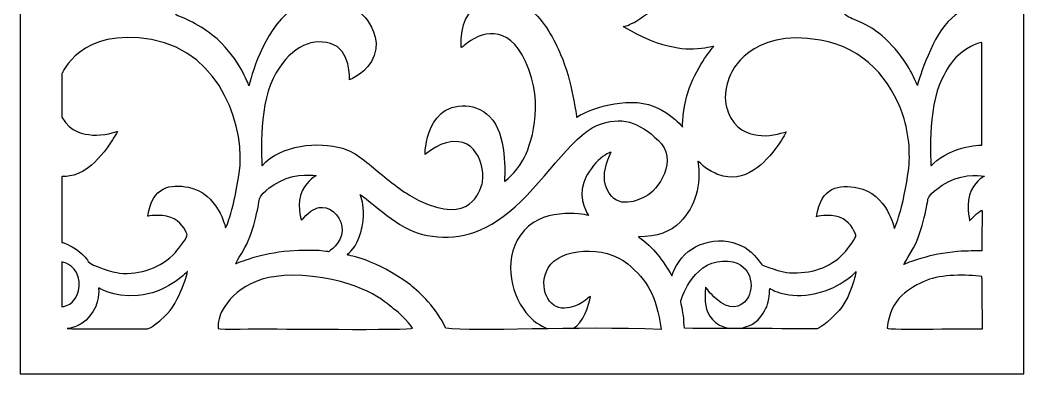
# Model space of a CAD drawing. Header units: centimetres. Extents: x 20 to 27, y -9 to 9.
# Drawn here: x 20 to 27, y -9 to -6.53 of the extents above; entities that cross this region are included whole.
import ezdxf

# ---------------------------------------------------------------- set-up
doc = ezdxf.new("R2010")
doc.units = ezdxf.units.CM
doc.header["$MEASUREMENT"] = 0
doc.layers.add('layer 1', color=7, linetype='Continuous')

msp = doc.modelspace()

# ---------------------------------------------------------------- linework, layer by layer
at = {"layer": 'layer 1', "color": 250, "lineweight": 30}
for points, knots in [([(20.00454, 9.00069), (20.00454, 9.00069), (26.99976, 9.00069), (26.99976, 9.00069), (26.99976, 9.00069), (26.99976, 9.00069), (26.99976, -9.00021), (26.99976, -9.00021), (26.99976, -9.00021), (26.99976, -9.00021), (20.00454, -9.00021), (20.00454, -9.00021), (20.00454, -9.00021), (20.00454, -9.00021), (20.00454, 9.00069), (20.00454, 9.00069)], [0, 0, 0, 0, 0.2, 0.2, 0.2, 0.2, 0.4, 0.4, 0.4, 0.4, 0.6, 0.6, 0.6, 0.6, 1, 1, 1, 1]), ([(23.06023, -5.80821), (23.06023, -5.80821), (22.98444, -5.88109), (22.91107, -5.88663), (22.91107, -5.88663), (22.83771, -5.89218), (22.79747, -5.8314), (22.79747, -5.8314), (22.79747, -5.8314), (22.76464, -5.78791), (22.7516, -5.75508), (22.74666, -5.72298), (22.74666, -5.72298), (22.74451, -5.70898), (22.83066, -5.78536), (22.89617, -5.7087), (22.89617, -5.7087), (22.91612, -5.68534), (22.93255, -5.62963), (22.91936, -5.59294), (22.91936, -5.59294), (22.90809, -5.56157), (22.86902, -5.54693), (22.86016, -5.54699), (22.86016, -5.54699), (22.84741, -5.54706), (22.81283, -5.5334), (22.77349, -5.54755), (22.77349, -5.54755), (22.75485, -5.55425), (22.73948, -5.57071), (22.71931, -5.58342), (22.71931, -5.58342), (22.64724, -5.62881), (22.56917, -5.70623), (22.55529, -5.83289), (22.55529, -5.83289), (22.55529, -5.83289), (22.55391, -5.86112), (22.54979, -5.93689), (22.54979, -5.93689), (22.54682, -5.99134), (22.56164, -6.06573), (22.55263, -6.14972), (22.55263, -6.14972), (22.5491, -6.18258), (22.53493, -6.21817), (22.52512, -6.25271), (22.52512, -6.25271), (22.49026, -6.37555), (22.36255, -6.47183), (22.36255, -6.47183), (22.36255, -6.47183), (22.36255, -6.47183), (22.37783, -6.48091), (22.40885, -6.51621), (22.40885, -6.51621), (22.43988, -6.55151), (22.51439, -6.65786), (22.47308, -6.78014), (22.47308, -6.78014), (22.43177, -6.90242), (22.29942, -6.95009), (22.29942, -6.95009), (22.29942, -6.95009), (22.29942, -6.95009), (22.31227, -6.73612), (22.16731, -6.6965), (22.16731, -6.6965), (22.02234, -6.65688), (21.87371, -6.73216), (21.76728, -6.94217), (21.76728, -6.94217), (21.66086, -7.15217), (21.6906, -7.54907), (21.6906, -7.54907), (21.6906, -7.54907), (21.82329, -7.40178), (22.08242, -7.37888), (22.25072, -7.42735), (22.25072, -7.42735), (22.3484, -7.4555), (22.43549, -7.53744), (22.5125, -7.60178), (22.5125, -7.60178), (22.60223, -7.67674), (22.69794, -7.7491), (22.78371, -7.791), (22.78371, -7.791), (23.1456, -7.96779), (23.20985, -7.72196), (23.22361, -7.67642), (23.22361, -7.67642), (23.22973, -7.65614), (23.23453, -7.59685), (23.21787, -7.53784), (23.21787, -7.53784), (23.19712, -7.46433), (23.14625, -7.39032), (23.06019, -7.38175), (23.06019, -7.38175), (22.93411, -7.3692), (22.85051, -7.45862), (22.82839, -7.4702), (22.82839, -7.4702), (22.82424, -7.47237), (22.82764, -7.44286), (22.82799, -7.43848), (22.82799, -7.43848), (22.83279, -7.37829), (22.86099, -7.25309), (22.93656, -7.18729), (22.93656, -7.18729), (23.02185, -7.11303), (23.19253, -7.09852), (23.29805, -7.23202), (23.29805, -7.23202), (23.40357, -7.36551), (23.37937, -7.6589), (23.37937, -7.6589), (23.37937, -7.6589), (23.37937, -7.6589), (23.45679, -7.60637), (23.50866, -7.51077), (23.50866, -7.51077), (23.56053, -7.41516), (23.668, -7.12824), (23.52727, -6.82276), (23.52727, -6.82276), (23.40373, -6.55459), (23.21195, -6.61375), (23.0995, -6.7108), (23.0995, -6.7108), (23.07327, -6.73343), (23.0776, -6.73772), (23.07925, -6.66309), (23.07925, -6.66309), (23.08254, -6.51422), (23.17042, -6.44864), (23.17042, -6.44864), (23.17042, -6.44864), (23.17042, -6.44864), (23.12747, -6.44589), (23.05853, -6.412), (23.05853, -6.412), (22.9896, -6.37811), (22.8983, -6.27429), (22.90997, -6.16348), (22.90997, -6.16348), (22.92164, -6.05266), (23.0019, -5.98498), (23.05995, -5.99984), (23.05995, -5.99984), (23.11801, -6.01469), (23.14167, -6.08888), (23.14167, -6.08888), (23.14167, -6.08888), (23.11424, -6.08645), (23.09001, -6.09013), (23.07184, -6.10201), (23.07184, -6.10201), (23.03037, -6.12911), (23.02431, -6.18808), (23.07625, -6.24174), (23.07625, -6.24174), (23.12032, -6.28727), (23.20414, -6.2948), (23.25631, -6.27104), (23.25631, -6.27104), (23.29426, -6.25375), (23.31348, -6.21414), (23.32251, -6.15451), (23.32251, -6.15451), (23.33551, -6.06874), (23.31305, -5.79129), (23.31305, -5.79129), (23.31305, -5.79129), (23.30439, -5.53815), (23.2822, -5.29219), (23.52949, -5.09995), (23.52949, -5.09995), (23.80473, -4.88598), (24.32831, -4.9758), (24.37113, -4.98372), (24.37113, -4.98372), (24.41394, -4.99165), (24.38825, -5.04844), (24.31118, -4.84372), (24.31118, -4.84372), (24.23412, -4.639), (24.34613, -4.57706), (24.29108, -4.61717), (24.29108, -4.61717), (24.23604, -4.65729), (24.16724, -4.66026), (24.09019, -4.64986), (24.09019, -4.64986), (24.01313, -4.63946), (23.92055, -4.52945), (23.92055, -4.52945), (23.92055, -4.52945), (23.92055, -4.52945), (24.09954, -4.51247), (24.23209, -4.40598), (24.23209, -4.40598), (24.37057, -4.29472), (24.43529, -4.13022), (24.45118, -3.98268), (24.45118, -3.98268), (24.4842, -3.67602), (24.34989, -3.48108), (24.20898, -3.37173), (24.20898, -3.37173), (24.06807, -3.26238), (23.72933, -3.26718), (23.66027, -3.43252), (23.66027, -3.43252), (23.59121, -3.59785), (23.70021, -3.69909), (23.79833, -3.69414), (23.79833, -3.69414), (23.89646, -3.68918), (23.96524, -3.60106), (23.96157, -3.61591), (23.96157, -3.61591), (23.9579, -3.63077), (23.89829, -3.82186), (23.81117, -3.85553), (23.81117, -3.85553), (23.72405, -3.88919), (23.61534, -3.8553), (23.50276, -3.71546), (23.50276, -3.71546), (23.39017, -3.57562), (23.34902, -3.32554), (23.50315, -3.15234), (23.50315, -3.15234), (23.65727, -2.97914), (23.96354, -3.05645), (23.96354, -3.05645), (23.96354, -3.05645), (23.96354, -3.05645), (23.88647, -2.96676), (23.93251, -2.82195), (23.93251, -2.82195), (23.97856, -2.67714), (24.12168, -2.60798), (24.12168, -2.60798), (24.12168, -2.60798), (24.12168, -2.60798), (24.04662, -2.66309), (24.08565, -2.8414), (24.08565, -2.8414), (24.12468, -3.01971), (24.29171, -2.95311), (24.36434, -2.91984), (24.36434, -2.91984), (24.43698, -2.88657), (24.61212, -2.67366), (24.45676, -2.53366), (24.45676, -2.53366), (24.3014, -2.39365), (24.19577, -2.36853), (24.02403, -2.42559), (24.02403, -2.42559), (23.85229, -2.48264), (23.63592, -2.84536), (23.41389, -3.02763), (23.41389, -3.02763), (23.19186, -3.2099), (22.99919, -3.22575), (22.80835, -3.18415), (22.80835, -3.18415), (22.6507, -3.14978), (22.44547, -2.95485), (22.38801, -2.91476), (22.38801, -2.91476), (22.37592, -2.90632), (22.37417, -2.90378), (22.37657, -2.91211), (22.37657, -2.91211), (22.3884, -2.95329), (22.40522, -2.98709), (22.39511, -3.0888), (22.39511, -3.0888), (22.39128, -3.12739), (22.38093, -3.16633), (22.3681, -3.20255), (22.3681, -3.20255), (22.33352, -3.30021), (22.27562, -3.3245), (22.28572, -3.32743), (22.28572, -3.32743), (22.29757, -3.33086), (22.47911, -3.35404), (22.72497, -3.53576), (22.72497, -3.53576), (22.94859, -3.72519), (23.00342, -3.89456), (23.04528, -4.07139), (23.04528, -4.07139), (23.05162, -4.09816), (23.05667, -4.16882), (23.06025, -4.2133), (23.06025, -4.2133), (23.0616, -4.23004), (23.05933, -4.24361), (23.06199, -4.24886), (23.06199, -4.24886), (23.13278, -4.38824), (23.21976, -4.47884), (23.31917, -4.52638), (23.31917, -4.52638), (23.39208, -4.56123), (23.49926, -4.58772), (23.56792, -4.53126), (23.56792, -4.53126), (23.63581, -4.47546), (23.66553, -4.37094), (23.6491, -4.28367), (23.6491, -4.28367), (23.64216, -4.24683), (23.62912, -4.20956), (23.60569, -4.18712), (23.60569, -4.18712), (23.50858, -4.09413), (23.37154, -4.20837), (23.35638, -4.22062), (23.35638, -4.22062), (23.34921, -4.2264), (23.34439, -4.21647), (23.33829, -4.19481), (23.33829, -4.19481), (23.33274, -4.17508), (23.32245, -4.14594), (23.32371, -4.10455), (23.32371, -4.10455), (23.33007, -3.89564), (23.52714, -3.84969), (23.60422, -3.85114), (23.60422, -3.85114), (23.82093, -3.85522), (23.96171, -4.04511), (23.91284, -4.27627), (23.91284, -4.27627), (23.87642, -4.44855), (23.80682, -4.55074), (23.73257, -4.62095), (23.73257, -4.62095), (23.65831, -4.69117), (23.57465, -4.73618), (23.45827, -4.73685), (23.45827, -4.73685), (23.36389, -4.73739), (23.28998, -4.71158), (23.22981, -4.68687), (23.22981, -4.68687), (23.07299, -4.62247), (23.02007, -4.51394), (23.02007, -4.51394), (23.02007, -4.51394), (23.02007, -4.51394), (22.96539, -4.70437), (22.85933, -4.8969), (22.85933, -4.8969), (22.7597, -5.07775), (22.64086, -5.24453), (22.51817, -5.32816), (22.51817, -5.32816), (22.45643, -5.37024), (22.39316, -5.40684), (22.33578, -5.42248), (22.33578, -5.42248), (22.20953, -5.45689), (22.11174, -5.43167), (22.1212, -5.43575), (22.1212, -5.43575), (22.12674, -5.43814), (22.1899, -5.48048), (22.25566, -5.53773), (22.25566, -5.53773), (22.35327, -5.6227), (22.4644, -5.73297), (22.4644, -5.73297), (22.4644, -5.73297), (22.4709, -5.59943), (22.55113, -5.45074), (22.66341, -5.3955), (22.66341, -5.3955), (22.80256, -5.32705), (22.95862, -5.40711), (23.03474, -5.4587), (23.03474, -5.4587), (23.1468, -5.53465), (23.15492, -5.69791), (23.06029, -5.80814)], [0, 0, 0, 0, 0.01, 0.01, 0.01, 0.01, 0.02, 0.02, 0.02, 0.02, 0.03, 0.03, 0.03, 0.03, 0.04, 0.04, 0.04, 0.04, 0.05, 0.05, 0.05, 0.05, 0.06, 0.06, 0.06, 0.06, 0.07, 0.07, 0.07, 0.07, 0.08, 0.08, 0.08, 0.08, 0.09, 0.09, 0.09, 0.09, 0.1, 0.1, 0.1, 0.1, 0.11, 0.11, 0.11, 0.11, 0.12, 0.12, 0.12, 0.12, 0.13, 0.13, 0.13, 0.13, 0.14, 0.14, 0.14, 0.14, 0.15, 0.15, 0.15, 0.15, 0.16, 0.16, 0.16, 0.16, 0.17, 0.17, 0.17, 0.17, 0.18, 0.18, 0.18, 0.18, 0.19, 0.19, 0.19, 0.19, 0.2, 0.2, 0.2, 0.2, 0.21, 0.21, 0.21, 0.21, 0.22, 0.22, 0.22, 0.22, 0.23, 0.23, 0.23, 0.23, 0.24, 0.24, 0.24, 0.24, 0.25, 0.25, 0.25, 0.25, 0.26, 0.26, 0.26, 0.26, 0.27, 0.27, 0.27, 0.27, 0.28, 0.28, 0.28, 0.28, 0.29, 0.29, 0.29, 0.29, 0.3, 0.3, 0.3, 0.3, 0.31, 0.31, 0.31, 0.31, 0.32, 0.32, 0.32, 0.32, 0.33, 0.33, 0.33, 0.33, 0.34, 0.34, 0.34, 0.34, 0.35, 0.35, 0.35, 0.35, 0.36, 0.36, 0.36, 0.36, 0.37, 0.37, 0.37, 0.37, 0.38, 0.38, 0.38, 0.38, 0.39, 0.39, 0.39, 0.39, 0.4, 0.4, 0.4, 0.4, 0.41, 0.41, 0.41, 0.41, 0.42, 0.42, 0.42, 0.42, 0.43, 0.43, 0.43, 0.43, 0.44, 0.44, 0.44, 0.44, 0.45, 0.45, 0.45, 0.45, 0.46, 0.46, 0.46, 0.46, 0.47, 0.47, 0.47, 0.47, 0.48, 0.48, 0.48, 0.48, 0.49, 0.49, 0.49, 0.49, 0.5, 0.5, 0.5, 0.5, 0.51, 0.51, 0.51, 0.51, 0.52, 0.52, 0.52, 0.52, 0.53, 0.53, 0.53, 0.53, 0.54, 0.54, 0.54, 0.54, 0.55, 0.55, 0.55, 0.55, 0.56, 0.56, 0.56, 0.56, 0.57, 0.57, 0.57, 0.57, 0.58, 0.58, 0.58, 0.58, 0.59, 0.59, 0.59, 0.59, 0.6, 0.6, 0.6, 0.6, 0.61, 0.61, 0.61, 0.61, 0.62, 0.62, 0.62, 0.62, 0.63, 0.63, 0.63, 0.63, 0.64, 0.64, 0.64, 0.64, 0.65, 0.65, 0.65, 0.65, 0.66, 0.66, 0.66, 0.66, 0.67, 0.67, 0.67, 0.67, 0.68, 0.68, 0.68, 0.68, 0.69, 0.69, 0.69, 0.69, 0.7, 0.7, 0.7, 0.7, 0.71, 0.71, 0.71, 0.71, 0.72, 0.72, 0.72, 0.72, 0.73, 0.73, 0.73, 0.73, 0.74, 0.74, 0.74, 0.74, 0.75, 0.75, 0.75, 0.75, 0.76, 0.76, 0.76, 0.76, 0.77, 0.77, 0.77, 0.77, 0.78, 0.78, 0.78, 0.78, 0.79, 0.79, 0.79, 0.79, 0.8, 0.8, 0.8, 0.8, 0.81, 0.81, 0.81, 0.81, 0.82, 0.82, 0.82, 0.82, 0.83, 0.83, 0.83, 0.83, 0.84, 0.84, 0.84, 0.84, 0.85, 0.85, 0.85, 0.85, 0.86, 0.86, 0.86, 0.86, 0.87, 0.87, 0.87, 0.87, 0.88, 0.88, 0.88, 0.88, 0.89, 0.89, 0.89, 0.89, 0.9, 0.9, 0.9, 0.9, 0.91, 0.91, 0.91, 0.91, 0.92, 0.92, 0.92, 0.92, 0.93, 0.93, 0.93, 0.93, 0.94, 0.94, 0.94, 0.94, 0.95, 0.95, 0.95, 0.95, 0.96, 0.96, 0.96, 0.96, 0.97, 0.97, 0.97, 0.97, 0.98, 0.98, 0.98, 0.98, 1, 1, 1, 1]), ([(23.31944, -6.39549), (23.31477, -6.39734), (23.38346, -6.33849), (23.42389, -6.26645), (23.42389, -6.26645), (23.46432, -6.19441), (23.49873, -6.1005), (23.50973, -5.99238), (23.50973, -5.99238), (23.54062, -6.02173), (23.66212, -6.16024), (23.87069, -6.17378), (23.87069, -6.17378), (24.07926, -6.18731), (24.19863, -6.09892), (24.23825, -6.05852), (24.23825, -6.05852), (24.27787, -6.01812), (24.32606, -5.95297), (24.31821, -5.86909), (24.31821, -5.86909), (24.31562, -5.84147), (24.30807, -5.79402), (24.28272, -5.75534), (24.28272, -5.75534), (24.22802, -5.67188), (24.12804, -5.59286), (24.12903, -5.60011), (24.12903, -5.60011), (24.13506, -5.6442), (24.13393, -5.7404), (24.1089, -5.80297), (24.1089, -5.80297), (24.07978, -5.87576), (24.02775, -5.91501), (23.96575, -5.92908), (23.96575, -5.92908), (23.93328, -5.93645), (23.89852, -5.93499), (23.86193, -5.93194), (23.86193, -5.93194), (23.5354, -5.86715), (23.60641, -5.55358), (23.65551, -5.4602), (23.65551, -5.4602), (23.72431, -5.32937), (23.81315, -5.21821), (24.02909, -5.16143), (24.02909, -5.16143), (24.25563, -5.10538), (24.60671, -5.21194), (24.75749, -5.30466), (24.75749, -5.30466), (24.88801, -5.38493), (25.08925, -5.48478), (25.11792, -5.83468), (25.11792, -5.83468), (25.11792, -5.83468), (25.1434, -6.06947), (24.99236, -6.23721), (24.99236, -6.23721), (24.84131, -6.40496), (24.69545, -6.40694), (24.69545, -6.40694), (24.69545, -6.40694), (24.69545, -6.40694), (24.79334, -6.29315), (24.78352, -6.15417), (24.78352, -6.15417), (24.77369, -6.01519), (24.7393, -5.98124), (24.7393, -5.98124), (24.7393, -5.98124), (24.7393, -5.98124), (24.67922, -6.22482), (24.47646, -6.40459), (24.47646, -6.40459), (24.27369, -6.58437), (24.20743, -6.57858), (24.20743, -6.57858), (24.20743, -6.57858), (24.20743, -6.57858), (24.37162, -6.67988), (24.48258, -6.70618), (24.48258, -6.70618), (24.59354, -6.73248), (24.6493, -6.74348), (24.72552, -6.73525), (24.72552, -6.73525), (24.80174, -6.72702), (24.83821, -6.71702), (24.83821, -6.71702), (24.83821, -6.71702), (24.83821, -6.71702), (24.72488, -6.84824), (24.66982, -7.00482), (24.66982, -7.00482), (24.61477, -7.1614), (24.62099, -7.28074), (24.62099, -7.28074), (24.62099, -7.28074), (24.62099, -7.28074), (24.49237, -7.10764), (24.26558, -7.10764), (24.26558, -7.10764), (24.0388, -7.10764), (23.883, -7.21161), (23.883, -7.21161), (23.883, -7.21161), (23.883, -7.21161), (23.85165, -6.96195), (23.77144, -6.77347), (23.77144, -6.77347), (23.73071, -6.67776), (23.65645, -6.53363), (23.55514, -6.45827), (23.55514, -6.45827), (23.45212, -6.38165), (23.32174, -6.39458), (23.31944, -6.39549)], [0, 0, 0, 0, 0.0322581, 0.0322581, 0.0322581, 0.0322581, 0.0645161, 0.0645161, 0.0645161, 0.0645161, 0.0967742, 0.0967742, 0.0967742, 0.0967742, 0.1290323, 0.1290323, 0.1290323, 0.1290323, 0.1612903, 0.1612903, 0.1612903, 0.1612903, 0.1935484, 0.1935484, 0.1935484, 0.1935484, 0.2258065, 0.2258065, 0.2258065, 0.2258065, 0.2580645, 0.2580645, 0.2580645, 0.2580645, 0.2903226, 0.2903226, 0.2903226, 0.2903226, 0.3225806, 0.3225806, 0.3225806, 0.3225806, 0.3548387, 0.3548387, 0.3548387, 0.3548387, 0.3870968, 0.3870968, 0.3870968, 0.3870968, 0.4193548, 0.4193548, 0.4193548, 0.4193548, 0.4516129, 0.4516129, 0.4516129, 0.4516129, 0.483871, 0.483871, 0.483871, 0.483871, 0.516129, 0.516129, 0.516129, 0.516129, 0.5483871, 0.5483871, 0.5483871, 0.5483871, 0.5806452, 0.5806452, 0.5806452, 0.5806452, 0.6129032, 0.6129032, 0.6129032, 0.6129032, 0.6451613, 0.6451613, 0.6451613, 0.6451613, 0.6774194, 0.6774194, 0.6774194, 0.6774194, 0.7096774, 0.7096774, 0.7096774, 0.7096774, 0.7419355, 0.7419355, 0.7419355, 0.7419355, 0.7741935, 0.7741935, 0.7741935, 0.7741935, 0.8064516, 0.8064516, 0.8064516, 0.8064516, 0.8387097, 0.8387097, 0.8387097, 0.8387097, 0.8709677, 0.8709677, 0.8709677, 0.8709677, 0.9032258, 0.9032258, 0.9032258, 0.9032258, 0.9354839, 0.9354839, 0.9354839, 0.9354839, 1, 1, 1, 1]), ([(25.91242, -6.38405), (25.91242, -6.38405), (25.94523, -6.33508), (25.96145, -6.27915), (25.96145, -6.27915), (25.99964, -6.14746), (25.89163, -6.01388), (25.76666, -6.03241), (25.76666, -6.03241), (25.62637, -6.05322), (25.58909, -6.20113), (25.63999, -6.32048), (25.63999, -6.32048), (25.66962, -6.38994), (25.72201, -6.47176), (25.75828, -6.50016), (25.75828, -6.50016), (25.80615, -6.53763), (25.90585, -6.54366), (26.03579, -6.6658), (26.03579, -6.6658), (26.09578, -6.72219), (26.15411, -6.79391), (26.19987, -6.87112), (26.19987, -6.87112), (26.22264, -6.90955), (26.23994, -6.95086), (26.25745, -6.98931), (26.25745, -6.98931), (26.25745, -6.98931), (26.34355, -6.67721), (26.47269, -6.54464), (26.47269, -6.54464), (26.60184, -6.41206), (26.70769, -6.3892), (26.70769, -6.3892), (26.70769, -6.3892), (26.70769, -6.3892), (26.71128, -5.65344), (26.71128, -5.65344), (26.71128, -5.65344), (26.62949, -5.62693), (26.40655, -5.55336), (26.32957, -5.73743), (26.32957, -5.73743), (26.31965, -5.76115), (26.31564, -5.793), (26.31391, -5.83374), (26.31391, -5.83374), (26.31391, -5.83374), (26.30466, -5.9433), (26.35756, -6.00154), (26.35756, -6.00154), (26.39145, -6.03884), (26.45716, -6.06442), (26.502, -6.02745), (26.502, -6.02745), (26.54125, -5.99509), (26.53867, -5.96375), (26.54407, -5.99689), (26.54407, -5.99689), (26.54806, -6.02138), (26.55132, -6.07029), (26.54439, -6.11386), (26.54439, -6.11386), (26.53464, -6.17514), (26.43827, -6.29125), (26.30365, -6.24329), (26.30365, -6.24329), (26.16902, -6.19533), (26.1259, -6.10116), (26.10712, -6.07887), (26.10712, -6.07887), (26.10712, -6.07887), (26.14628, -6.22698), (26.04198, -6.32854), (26.04198, -6.32854), (25.97288, -6.38242), (25.91242, -6.38405), (25.91242, -6.38405)], [0, 0, 0, 0, 0.047619, 0.047619, 0.047619, 0.047619, 0.0952381, 0.0952381, 0.0952381, 0.0952381, 0.1428571, 0.1428571, 0.1428571, 0.1428571, 0.1904762, 0.1904762, 0.1904762, 0.1904762, 0.2380952, 0.2380952, 0.2380952, 0.2380952, 0.2857143, 0.2857143, 0.2857143, 0.2857143, 0.3333333, 0.3333333, 0.3333333, 0.3333333, 0.3809524, 0.3809524, 0.3809524, 0.3809524, 0.4285714, 0.4285714, 0.4285714, 0.4285714, 0.4761905, 0.4761905, 0.4761905, 0.4761905, 0.5238095, 0.5238095, 0.5238095, 0.5238095, 0.5714286, 0.5714286, 0.5714286, 0.5714286, 0.6190476, 0.6190476, 0.6190476, 0.6190476, 0.6666667, 0.6666667, 0.6666667, 0.6666667, 0.7142857, 0.7142857, 0.7142857, 0.7142857, 0.7619048, 0.7619048, 0.7619048, 0.7619048, 0.8095238, 0.8095238, 0.8095238, 0.8095238, 0.8571429, 0.8571429, 0.8571429, 0.8571429, 0.9047619, 0.9047619, 0.9047619, 0.9047619, 1, 1, 1, 1]), ([(21.2531, -6.38282), (21.2531, -6.38282), (21.33903, -6.28558), (21.29503, -6.16134), (21.29503, -6.16134), (21.25103, -6.0371), (21.14292, -6.00839), (21.05268, -6.04831), (21.05268, -6.04831), (20.96245, -6.08823), (20.94225, -6.20615), (20.96304, -6.27338), (20.96304, -6.27338), (20.98383, -6.34061), (21.02883, -6.42616), (21.09709, -6.50094), (21.09709, -6.50094), (21.10062, -6.5048), (21.10534, -6.50623), (21.11009, -6.50786), (21.11009, -6.50786), (21.20612, -6.54065), (21.32889, -6.61447), (21.40873, -6.69618), (21.40873, -6.69618), (21.54904, -6.83974), (21.59896, -6.99171), (21.59896, -6.99171), (21.59896, -6.99171), (21.59896, -6.99171), (21.67562, -6.65861), (21.8572, -6.49442), (21.8572, -6.49442), (22.00299, -6.36258), (22.14896, -6.38281), (22.14896, -6.38281), (22.14896, -6.38281), (22.14896, -6.38281), (22.36094, -6.24773), (22.37038, -6.07903), (22.37038, -6.07903), (22.37981, -5.91033), (22.28863, -5.83208), (22.28863, -5.83208), (22.28863, -5.83208), (22.15768, -5.6712), (21.99855, -5.61908), (21.87776, -5.61815), (21.87776, -5.61815), (21.78676, -5.61745), (21.65961, -5.63594), (21.64987, -5.82992), (21.64987, -5.82992), (21.64987, -5.82992), (21.64299, -6.01117), (21.7517, -6.03791), (21.7517, -6.03791), (21.8604, -6.06465), (21.87442, -5.99198), (21.87882, -5.98327), (21.87882, -5.98327), (21.88322, -5.97456), (21.90847, -6.10539), (21.86003, -6.16896), (21.86003, -6.16896), (21.8116, -6.23254), (21.69127, -6.31029), (21.53748, -6.18729), (21.53748, -6.18729), (21.49956, -6.15696), (21.47129, -6.11817), (21.44562, -6.07627), (21.44562, -6.07627), (21.44562, -6.07627), (21.48874, -6.23785), (21.36725, -6.34076), (21.36725, -6.34076), (21.29733, -6.38674), (21.2531, -6.38282), (21.2531, -6.38282)], [0, 0, 0, 0, 0.047619, 0.047619, 0.047619, 0.047619, 0.0952381, 0.0952381, 0.0952381, 0.0952381, 0.1428571, 0.1428571, 0.1428571, 0.1428571, 0.1904762, 0.1904762, 0.1904762, 0.1904762, 0.2380952, 0.2380952, 0.2380952, 0.2380952, 0.2857143, 0.2857143, 0.2857143, 0.2857143, 0.3333333, 0.3333333, 0.3333333, 0.3333333, 0.3809524, 0.3809524, 0.3809524, 0.3809524, 0.4285714, 0.4285714, 0.4285714, 0.4285714, 0.4761905, 0.4761905, 0.4761905, 0.4761905, 0.5238095, 0.5238095, 0.5238095, 0.5238095, 0.5714286, 0.5714286, 0.5714286, 0.5714286, 0.6190476, 0.6190476, 0.6190476, 0.6190476, 0.6666667, 0.6666667, 0.6666667, 0.6666667, 0.7142857, 0.7142857, 0.7142857, 0.7142857, 0.7619048, 0.7619048, 0.7619048, 0.7619048, 0.8095238, 0.8095238, 0.8095238, 0.8095238, 0.8571429, 0.8571429, 0.8571429, 0.8571429, 0.9047619, 0.9047619, 0.9047619, 0.9047619, 1, 1, 1, 1]), ([(21.16838, -8.02953), (21.17391, -8.04527), (21.11145, -8.12576), (21.08672, -8.15316), (21.08672, -8.15316), (20.98967, -8.26067), (20.83871, -8.31132), (20.69745, -8.29752), (20.69745, -8.29752), (20.66052, -8.29391), (20.50093, -8.24778), (20.47936, -8.21562), (20.47936, -8.21562), (20.46604, -8.19576), (20.43755, -8.15825), (20.38984, -8.12853), (20.38984, -8.12853), (20.32623, -8.08891), (20.29565, -8.08363), (20.29565, -8.08363), (20.29565, -8.08363), (20.29565, -8.08363), (20.29464, -7.62567), (20.29464, -7.62567), (20.29464, -7.62567), (20.29464, -7.62146), (20.38219, -7.6374), (20.4814, -7.56173), (20.4814, -7.56173), (20.53147, -7.52355), (20.6039, -7.44175), (20.64905, -7.368), (20.64905, -7.368), (20.66169, -7.34735), (20.6756, -7.32805), (20.68333, -7.31007), (20.68333, -7.31007), (20.68333, -7.31007), (20.57762, -7.34369), (20.51034, -7.33576), (20.51034, -7.33576), (20.44305, -7.32784), (20.35827, -7.31956), (20.29563, -7.2108), (20.29563, -7.2108), (20.29546, -7.18739), (20.29567, -6.94651), (20.29549, -6.90944), (20.29549, -6.90944), (20.29549, -6.90944), (20.42346, -6.58227), (20.92107, -6.67023), (20.92107, -6.67023), (21.41867, -6.75819), (21.57767, -7.30869), (21.53119, -7.60454), (21.53119, -7.60454), (21.4847, -7.9004), (21.43629, -7.98247), (21.43629, -7.98247), (21.43629, -7.98247), (21.43629, -7.98247), (21.38565, -7.73999), (21.17868, -7.69958), (21.17868, -7.69958), (21.05438, -7.6753), (20.92351, -7.69079), (20.89465, -7.90164), (20.89465, -7.90164), (20.89465, -7.90164), (20.97677, -7.88261), (21.05494, -7.90975), (21.05494, -7.90975), (21.12206, -7.93305), (21.15621, -7.9949), (21.16838, -8.02953)], [0, 0, 0, 0, 0.05, 0.05, 0.05, 0.05, 0.1, 0.1, 0.1, 0.1, 0.15, 0.15, 0.15, 0.15, 0.2, 0.2, 0.2, 0.2, 0.25, 0.25, 0.25, 0.25, 0.3, 0.3, 0.3, 0.3, 0.35, 0.35, 0.35, 0.35, 0.4, 0.4, 0.4, 0.4, 0.45, 0.45, 0.45, 0.45, 0.5, 0.5, 0.5, 0.5, 0.55, 0.55, 0.55, 0.55, 0.6, 0.6, 0.6, 0.6, 0.65, 0.65, 0.65, 0.65, 0.7, 0.7, 0.7, 0.7, 0.75, 0.75, 0.75, 0.75, 0.8, 0.8, 0.8, 0.8, 0.85, 0.85, 0.85, 0.85, 0.9, 0.9, 0.9, 0.9, 1, 1, 1, 1]), ([(25.82893, -8.03264), (25.83446, -8.04837), (25.772, -8.12887), (25.74727, -8.15627), (25.74727, -8.15627), (25.65022, -8.26377), (25.50948, -8.30293), (25.36667, -8.29517), (25.36667, -8.29517), (25.31685, -8.29247), (25.17865, -8.24752), (25.17019, -8.23605), (25.17019, -8.23605), (25.09739, -8.13735), (25.06533, -8.11447), (24.97058, -8.08389), (24.97058, -8.08389), (24.89071, -8.05811), (24.77996, -8.07822), (24.71208, -8.11423), (24.71208, -8.11423), (24.63676, -8.15419), (24.58652, -8.20925), (24.54533, -8.31689), (24.54533, -8.31689), (24.48363, -8.20525), (24.4203, -8.12214), (24.31296, -8.04384), (24.31296, -8.04384), (24.44059, -8.04887), (24.54431, -8.0052), (24.60372, -7.94366), (24.60372, -7.94366), (24.7143, -7.82911), (24.74978, -7.68443), (24.72843, -7.51964), (24.72843, -7.51964), (24.72713, -7.5096), (24.75106, -7.54532), (24.79862, -7.57451), (24.79862, -7.57451), (24.82942, -7.59341), (24.86198, -7.61131), (24.90512, -7.62145), (24.90512, -7.62145), (24.99053, -7.64154), (25.07065, -7.61731), (25.14331, -7.56189), (25.14331, -7.56189), (25.19339, -7.5237), (25.26445, -7.44486), (25.30959, -7.3711), (25.30959, -7.3711), (25.32223, -7.35046), (25.33615, -7.33115), (25.34388, -7.31317), (25.34388, -7.31317), (25.34388, -7.31317), (25.23816, -7.34679), (25.17088, -7.33886), (25.17088, -7.33886), (25.1036, -7.33094), (25.01882, -7.32266), (24.95618, -7.2139), (24.95618, -7.2139), (24.94447, -7.19154), (24.91871, -7.13857), (24.91872, -7.07363), (24.91872, -7.07363), (24.91873, -7.00343), (24.94158, -6.94354), (24.95603, -6.91254), (24.95603, -6.91254), (24.95603, -6.91254), (25.08401, -6.58538), (25.58161, -6.67333), (25.58161, -6.67333), (25.88873, -6.72762), (26.07506, -6.95557), (26.15551, -7.19363), (26.15551, -7.19363), (26.20541, -7.34128), (26.20953, -7.49439), (26.19173, -7.60765), (26.19173, -7.60765), (26.14525, -7.9035), (26.09683, -7.98557), (26.09683, -7.98557), (26.09683, -7.98557), (26.09683, -7.98557), (26.04619, -7.74309), (25.83922, -7.70268), (25.83922, -7.70268), (25.71492, -7.67841), (25.58405, -7.6939), (25.55519, -7.90475), (25.55519, -7.90475), (25.55519, -7.90475), (25.63732, -7.88084), (25.71549, -7.90798), (25.71549, -7.90798), (25.78261, -7.93129), (25.81676, -7.99801), (25.82893, -8.03264)], [0, 0, 0, 0, 0.037037, 0.037037, 0.037037, 0.037037, 0.0740741, 0.0740741, 0.0740741, 0.0740741, 0.1111111, 0.1111111, 0.1111111, 0.1111111, 0.1481481, 0.1481481, 0.1481481, 0.1481481, 0.1851852, 0.1851852, 0.1851852, 0.1851852, 0.2222222, 0.2222222, 0.2222222, 0.2222222, 0.2592593, 0.2592593, 0.2592593, 0.2592593, 0.2962963, 0.2962963, 0.2962963, 0.2962963, 0.3333333, 0.3333333, 0.3333333, 0.3333333, 0.3703704, 0.3703704, 0.3703704, 0.3703704, 0.4074074, 0.4074074, 0.4074074, 0.4074074, 0.4444444, 0.4444444, 0.4444444, 0.4444444, 0.4814815, 0.4814815, 0.4814815, 0.4814815, 0.5185185, 0.5185185, 0.5185185, 0.5185185, 0.5555556, 0.5555556, 0.5555556, 0.5555556, 0.5925926, 0.5925926, 0.5925926, 0.5925926, 0.6296296, 0.6296296, 0.6296296, 0.6296296, 0.6666667, 0.6666667, 0.6666667, 0.6666667, 0.7037037, 0.7037037, 0.7037037, 0.7037037, 0.7407407, 0.7407407, 0.7407407, 0.7407407, 0.7777778, 0.7777778, 0.7777778, 0.7777778, 0.8148148, 0.8148148, 0.8148148, 0.8148148, 0.8518519, 0.8518519, 0.8518519, 0.8518519, 0.8888889, 0.8888889, 0.8888889, 0.8888889, 0.9259259, 0.9259259, 0.9259259, 0.9259259, 1, 1, 1, 1]), ([(26.70701, -7.40498), (26.70701, -7.40662), (26.64214, -7.40475), (26.56825, -7.42663), (26.56825, -7.42663), (26.48809, -7.45035), (26.3968, -7.49967), (26.35246, -7.54888), (26.35246, -7.54888), (26.35246, -7.54888), (26.32271, -7.15199), (26.42914, -6.94198), (26.42914, -6.94198), (26.45842, -6.8842), (26.49574, -6.81954), (26.54332, -6.778), (26.54332, -6.778), (26.62003, -6.71102), (26.707, -6.68385), (26.707, -6.69059), (26.707, -6.69059), (26.707, -6.69059), (26.70701, -7.40498), (26.70701, -7.40498)], [0, 0, 0, 0, 0.1428571, 0.1428571, 0.1428571, 0.1428571, 0.2857143, 0.2857143, 0.2857143, 0.2857143, 0.4285714, 0.4285714, 0.4285714, 0.4285714, 0.5714286, 0.5714286, 0.5714286, 0.5714286, 0.7142857, 0.7142857, 0.7142857, 0.7142857, 1, 1, 1, 1]), ([(23.85802, -8.68339), (23.9285, -8.64765), (23.97051, -8.51497), (23.97931, -8.46051), (23.97931, -8.46051), (23.96187, -8.46729), (23.90554, -8.5363), (23.79734, -8.54209), (23.79734, -8.54209), (23.68913, -8.54788), (23.60874, -8.39877), (23.68498, -8.26056), (23.68498, -8.26056), (23.76122, -8.12236), (24.08041, -8.09942), (24.2391, -8.23345), (24.2391, -8.23345), (24.37547, -8.34863), (24.43772, -8.44609), (24.4724, -8.6896), (24.4724, -8.6896), (23.87373, -8.66675), (23.17228, -8.70745), (22.97087, -8.68212), (22.97087, -8.68212), (22.90811, -8.54094), (22.79168, -8.43464), (22.72433, -8.37947), (22.72433, -8.37947), (22.47847, -8.19774), (22.29693, -8.17457), (22.28507, -8.17114), (22.28507, -8.17114), (22.27498, -8.16821), (22.33288, -8.14392), (22.36746, -8.04626), (22.36746, -8.04626), (22.38028, -8.01004), (22.39063, -7.9711), (22.39447, -7.93251), (22.39447, -7.93251), (22.40457, -7.8308), (22.38776, -7.797), (22.37593, -7.75582), (22.37593, -7.75582), (22.37353, -7.74749), (22.37528, -7.75003), (22.38737, -7.75847), (22.38737, -7.75847), (22.44483, -7.79856), (22.65006, -7.99349), (22.80771, -8.02786), (22.80771, -8.02786), (22.99854, -8.06946), (23.19121, -8.05361), (23.41325, -7.87134), (23.41325, -7.87134), (23.63528, -7.68907), (23.84981, -7.33922), (24.02339, -7.26929), (24.02339, -7.26929), (24.19696, -7.19937), (24.31299, -7.24298), (24.45245, -7.37242), (24.45245, -7.37242), (24.52108, -7.43612), (24.52437, -7.52645), (24.49514, -7.60305), (24.49514, -7.60305), (24.46497, -7.68208), (24.39986, -7.74493), (24.3637, -7.76355), (24.3637, -7.76355), (24.29023, -7.80139), (24.14097, -7.86067), (24.08501, -7.68511), (24.08501, -7.68511), (24.05937, -7.60467), (24.09358, -7.52538), (24.12324, -7.45288), (24.12324, -7.45288), (24.12324, -7.45288), (24.07602, -7.47178), (24.0336, -7.51208), (24.0336, -7.51208), (23.98845, -7.55498), (23.94739, -7.62032), (23.93187, -7.66566), (23.93187, -7.66566), (23.89001, -7.78794), (23.96614, -7.89535), (23.96614, -7.89535), (23.96614, -7.89535), (23.96614, -7.89535), (23.67189, -7.8271), (23.51776, -8.0003), (23.51776, -8.0003), (23.36364, -8.1735), (23.41695, -8.43251), (23.52954, -8.57235), (23.52954, -8.57235), (23.57704, -8.63134), (23.63038, -8.66668), (23.68147, -8.68515)], [0, 0, 0, 0, 0.037037, 0.037037, 0.037037, 0.037037, 0.0740741, 0.0740741, 0.0740741, 0.0740741, 0.1111111, 0.1111111, 0.1111111, 0.1111111, 0.1481481, 0.1481481, 0.1481481, 0.1481481, 0.1851852, 0.1851852, 0.1851852, 0.1851852, 0.2222222, 0.2222222, 0.2222222, 0.2222222, 0.2592593, 0.2592593, 0.2592593, 0.2592593, 0.2962963, 0.2962963, 0.2962963, 0.2962963, 0.3333333, 0.3333333, 0.3333333, 0.3333333, 0.3703704, 0.3703704, 0.3703704, 0.3703704, 0.4074074, 0.4074074, 0.4074074, 0.4074074, 0.4444444, 0.4444444, 0.4444444, 0.4444444, 0.4814815, 0.4814815, 0.4814815, 0.4814815, 0.5185185, 0.5185185, 0.5185185, 0.5185185, 0.5555556, 0.5555556, 0.5555556, 0.5555556, 0.5925926, 0.5925926, 0.5925926, 0.5925926, 0.6296296, 0.6296296, 0.6296296, 0.6296296, 0.6666667, 0.6666667, 0.6666667, 0.6666667, 0.7037037, 0.7037037, 0.7037037, 0.7037037, 0.7407407, 0.7407407, 0.7407407, 0.7407407, 0.7777778, 0.7777778, 0.7777778, 0.7777778, 0.8148148, 0.8148148, 0.8148148, 0.8148148, 0.8518519, 0.8518519, 0.8518519, 0.8518519, 0.8888889, 0.8888889, 0.8888889, 0.8888889, 0.9259259, 0.9259259, 0.9259259, 0.9259259, 1, 1, 1, 1]), ([(21.96363, -7.9288), (21.96363, -7.9288), (21.92999, -7.80398), (21.97035, -7.72473), (21.97035, -7.72473), (22.01072, -7.64549), (22.06699, -7.61907), (22.06699, -7.61907), (22.06699, -7.61907), (22.06699, -7.61907), (21.93488, -7.59398), (21.81377, -7.65869), (21.81377, -7.65869), (21.69266, -7.72341), (21.67502, -7.77191), (21.67345, -7.7787), (21.67345, -7.7787), (21.67188, -7.7855), (21.63818, -8.00345), (21.57144, -8.11933), (21.57144, -8.11933), (21.5047, -8.23521), (21.50093, -8.23745), (21.50855, -8.23288), (21.50855, -8.23288), (21.51617, -8.22831), (21.68674, -8.15876), (21.87905, -8.14439), (21.87905, -8.14439), (22.07136, -8.13001), (22.1543, -8.14871), (22.1543, -8.14871), (22.1543, -8.14871), (22.1543, -8.14871), (22.24533, -8.09361), (22.24945, -8.00149), (22.24945, -8.00149), (22.25304, -7.92151), (22.1847, -7.84164), (22.11141, -7.83926), (22.11141, -7.83926), (22.08431, -7.83838), (22.04585, -7.84629), (21.9969, -7.8953), (21.9969, -7.8953), (21.96569, -7.92661), (21.96363, -7.9288), (21.96363, -7.9288)], [0, 0, 0, 0, 0.0769231, 0.0769231, 0.0769231, 0.0769231, 0.1538462, 0.1538462, 0.1538462, 0.1538462, 0.2307692, 0.2307692, 0.2307692, 0.2307692, 0.3076923, 0.3076923, 0.3076923, 0.3076923, 0.3846154, 0.3846154, 0.3846154, 0.3846154, 0.4615385, 0.4615385, 0.4615385, 0.4615385, 0.5384615, 0.5384615, 0.5384615, 0.5384615, 0.6153846, 0.6153846, 0.6153846, 0.6153846, 0.6923077, 0.6923077, 0.6923077, 0.6923077, 0.7692308, 0.7692308, 0.7692308, 0.7692308, 0.8461538, 0.8461538, 0.8461538, 0.8461538, 1, 1, 1, 1]), ([(26.62146, -7.9319), (26.62146, -7.9319), (26.59176, -7.80149), (26.63213, -7.72224), (26.63213, -7.72224), (26.6725, -7.64299), (26.72483, -7.62218), (26.72483, -7.62218), (26.72483, -7.62218), (26.72483, -7.62218), (26.59271, -7.59708), (26.4716, -7.6618), (26.4716, -7.6618), (26.3505, -7.72652), (26.33286, -7.77502), (26.33128, -7.78181), (26.33128, -7.78181), (26.32971, -7.7886), (26.29601, -8.00655), (26.22927, -8.12243), (26.22927, -8.12243), (26.16254, -8.23831), (26.15877, -8.24055), (26.16639, -8.23598), (26.16639, -8.23598), (26.17401, -8.23141), (26.34457, -8.16186), (26.53688, -8.14749), (26.53688, -8.14749), (26.6075, -8.14221), (26.66336, -8.14242), (26.70579, -8.14247), (26.70579, -8.14247), (26.70835, -8.14247), (26.70571, -8.08028), (26.70682, -8.01559), (26.70682, -8.01559), (26.70706, -8.00172), (26.71032, -7.8562), (26.70724, -7.85786), (26.70724, -7.85786), (26.69138, -7.86638), (26.67385, -7.87926), (26.65473, -7.8984), (26.65473, -7.8984), (26.62352, -7.92972), (26.62146, -7.9319), (26.62146, -7.9319)], [0, 0, 0, 0, 0.0769231, 0.0769231, 0.0769231, 0.0769231, 0.1538462, 0.1538462, 0.1538462, 0.1538462, 0.2307692, 0.2307692, 0.2307692, 0.2307692, 0.3076923, 0.3076923, 0.3076923, 0.3076923, 0.3846154, 0.3846154, 0.3846154, 0.3846154, 0.4615385, 0.4615385, 0.4615385, 0.4615385, 0.5384615, 0.5384615, 0.5384615, 0.5384615, 0.6153846, 0.6153846, 0.6153846, 0.6153846, 0.6923077, 0.6923077, 0.6923077, 0.6923077, 0.7692308, 0.7692308, 0.7692308, 0.7692308, 0.8461538, 0.8461538, 0.8461538, 0.8461538, 1, 1, 1, 1]), ([(20.29464, -8.53126), (20.29464, -8.53126), (20.29565, -8.22003), (20.29565, -8.22003), (20.29565, -8.22003), (20.29565, -8.22003), (20.38272, -8.23408), (20.40975, -8.32269), (20.40975, -8.32269), (20.43677, -8.4113), (20.39075, -8.505), (20.32745, -8.52447), (20.32745, -8.52447), (20.29672, -8.53397), (20.29464, -8.53126), (20.29464, -8.53126)], [0, 0, 0, 0, 0.2, 0.2, 0.2, 0.2, 0.4, 0.4, 0.4, 0.4, 0.6, 0.6, 0.6, 0.6, 1, 1, 1, 1]), ([(25.01119, -8.68429), (25.03439, -8.68076), (25.05988, -8.67358), (25.0838, -8.66417), (25.0838, -8.66417), (25.15186, -8.6374), (25.17712, -8.58433), (25.19988, -8.54698), (25.19988, -8.54698), (25.22254, -8.50979), (25.22495, -8.44698), (25.2292, -8.40509), (25.2292, -8.40509), (25.2292, -8.40509), (25.35911, -8.4859), (25.54836, -8.44008), (25.54836, -8.44008), (25.73761, -8.39426), (25.82933, -8.28716), (25.82933, -8.28716), (25.82933, -8.28716), (25.82933, -8.28716), (25.798, -8.47441), (25.6947, -8.57791), (25.6947, -8.57791), (25.59139, -8.68142), (25.55626, -8.68562), (25.55626, -8.68562), (25.55626, -8.68562), (25.05415, -8.68367), (24.95912, -8.6859), (24.63397, -8.68179), (24.63397, -8.68179), (24.63139, -8.65486), (24.631, -8.62248), (24.62701, -8.59405), (24.62701, -8.59405), (24.6194, -8.53978), (24.6079, -8.49492), (24.6079, -8.49492), (24.6079, -8.49492), (24.6079, -8.49492), (24.68254, -8.2226), (24.90046, -8.21393), (24.90046, -8.21393), (25.11838, -8.20526), (25.12127, -8.40905), (25.07211, -8.47628), (25.07211, -8.47628), (25.02294, -8.54352), (24.94362, -8.55864), (24.85448, -8.4775), (24.85448, -8.4775), (24.81256, -8.43934), (24.78694, -8.40219), (24.78168, -8.39515), (24.78168, -8.39515), (24.77612, -8.42213), (24.77658, -8.49463), (24.78208, -8.52319), (24.78208, -8.52319), (24.7944, -8.58723), (24.83784, -8.66769), (24.95171, -8.68417)], [0, 0, 0, 0, 0.0588235, 0.0588235, 0.0588235, 0.0588235, 0.1176471, 0.1176471, 0.1176471, 0.1176471, 0.1764706, 0.1764706, 0.1764706, 0.1764706, 0.2352941, 0.2352941, 0.2352941, 0.2352941, 0.2941176, 0.2941176, 0.2941176, 0.2941176, 0.3529412, 0.3529412, 0.3529412, 0.3529412, 0.4117647, 0.4117647, 0.4117647, 0.4117647, 0.4705882, 0.4705882, 0.4705882, 0.4705882, 0.5294118, 0.5294118, 0.5294118, 0.5294118, 0.5882353, 0.5882353, 0.5882353, 0.5882353, 0.6470588, 0.6470588, 0.6470588, 0.6470588, 0.7058824, 0.7058824, 0.7058824, 0.7058824, 0.7647059, 0.7647059, 0.7647059, 0.7647059, 0.8235294, 0.8235294, 0.8235294, 0.8235294, 0.8823529, 0.8823529, 0.8823529, 0.8823529, 1, 1, 1, 1]), ([(20.33181, -8.68478), (20.33181, -8.68478), (20.42027, -8.68321), (20.49175, -8.59613), (20.49175, -8.59613), (20.56322, -8.50906), (20.55193, -8.40898), (20.55115, -8.40219), (20.55115, -8.40219), (20.55036, -8.39541), (20.63972, -8.46759), (20.8275, -8.45348), (20.8275, -8.45348), (21.01528, -8.43937), (21.1598, -8.30029), (21.16965, -8.28653), (21.16965, -8.28653), (21.1795, -8.27277), (21.11689, -8.50522), (21.01274, -8.59877), (21.01274, -8.59877), (20.9086, -8.69232), (20.89706, -8.68467), (20.88951, -8.68533), (20.88951, -8.68533), (20.84966, -8.6888), (20.50016, -8.68607), (20.33181, -8.68478)], [0, 0, 0, 0, 0.125, 0.125, 0.125, 0.125, 0.25, 0.25, 0.25, 0.25, 0.375, 0.375, 0.375, 0.375, 0.5, 0.5, 0.5, 0.5, 0.625, 0.625, 0.625, 0.625, 0.75, 0.75, 0.75, 0.75, 1, 1, 1, 1]), ([(21.6998, -8.68587), (21.68683, -8.68386), (21.38615, -8.69258), (21.38512, -8.68356), (21.38512, -8.68356), (21.38065, -8.64446), (21.39676, -8.58675), (21.41572, -8.55481), (21.41572, -8.55481), (21.49435, -8.42237), (21.65005, -8.27666), (22.04255, -8.3213), (22.04255, -8.3213), (22.43505, -8.36593), (22.57021, -8.5221), (22.61644, -8.55301), (22.61644, -8.55301), (22.64065, -8.56918), (22.70204, -8.62891), (22.73952, -8.68142), (22.73952, -8.68142), (22.75039, -8.69664), (21.6998, -8.68587), (21.6998, -8.68587)], [0, 0, 0, 0, 0.1428571, 0.1428571, 0.1428571, 0.1428571, 0.2857143, 0.2857143, 0.2857143, 0.2857143, 0.4285714, 0.4285714, 0.4285714, 0.4285714, 0.5714286, 0.5714286, 0.5714286, 0.5714286, 0.7142857, 0.7142857, 0.7142857, 0.7142857, 1, 1, 1, 1]), ([(26.71005, -8.68699), (26.68277, -8.6819), (26.04457, -8.6943), (26.04604, -8.68202), (26.04604, -8.68202), (26.07149, -8.46964), (26.19956, -8.40047), (26.32125, -8.34832), (26.32125, -8.34832), (26.42071, -8.30569), (26.60263, -8.30635), (26.70743, -8.32127), (26.70743, -8.32127), (26.71018, -8.3593), (26.71005, -8.68699), (26.71005, -8.68699)], [0, 0, 0, 0, 0.2, 0.2, 0.2, 0.2, 0.4, 0.4, 0.4, 0.4, 0.6, 0.6, 0.6, 0.6, 1, 1, 1, 1])]:
    msp.add_open_spline(points, degree=3, knots=knots, dxfattribs=at)

doc.saveas('drawing.dxf')
